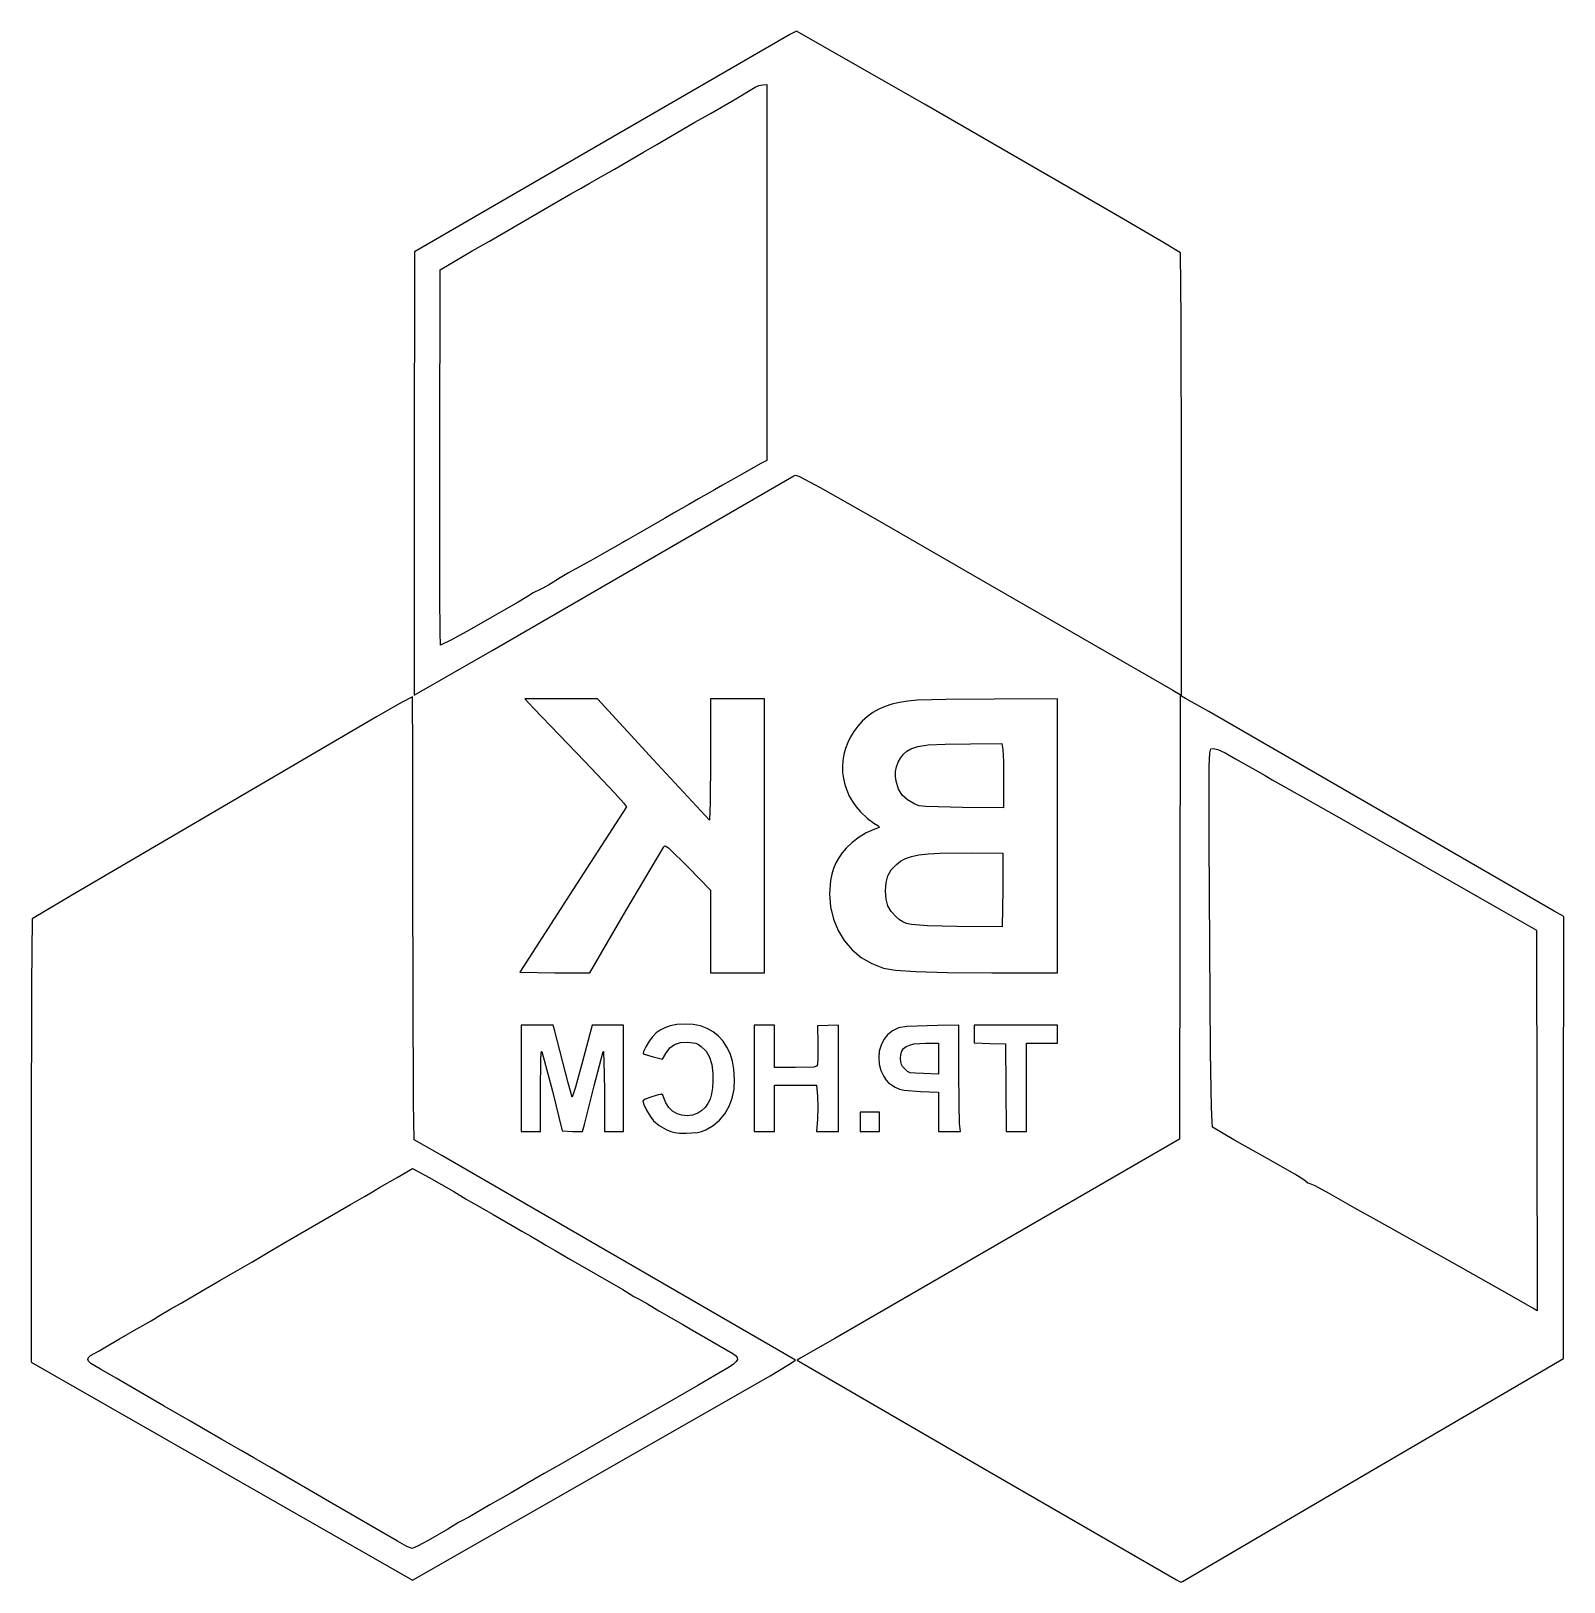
# Model space of a CAD drawing. Extents: x 1 to 423, y 1 to 428.
import ezdxf

# ---------------------------------------------------------------- set-up
doc = ezdxf.new("R2010")
doc.units = 0

msp = doc.modelspace()

# ---------------------------------------------------------------- linework, layer by layer
at = {"layer": 'Layer 1'}
for p, q in [((211.7557, 428.237166), (210.079299, 427.359102)), ((247.0335, 408.044506), (211.7557, 428.237166)), ((210.079299, 427.359102), (157.515377, 396.951049)), ((194.502034, 409.290871), (200.342273, 412.747743)), ((200.342273, 412.747743), (201.32723, 413.235282)), ((201.32723, 413.235282), (202.406377, 413.444479)), ((202.406377, 413.444479), (203.552906, 413.455768)), ((203.552906, 413.455768), (203.552906, 361.642205)), ((188.19401, 405.577882), (194.502034, 409.290871)), ((299.684911, 377.642098), (247.0335, 408.044506)), ((178.505668, 400.069607), (183.703146, 403.115139)), ((183.703146, 403.115139), (186.53172, 404.636318)), ((186.53172, 404.636318), (188.19401, 405.577882)), ((173.213998, 396.953871), (178.505668, 400.069607)), ((157.515377, 396.951049), (106.362567, 367.386136)), ((161.550805, 390.157956), (169.509829, 394.834734)), ((169.509829, 394.834734), (173.213998, 396.953871)), ((158.552192, 388.485788), (161.550805, 390.157956)), ((149.499203, 383.341932), (152.32954, 384.88075)), ((152.32954, 384.88075), (154.524878, 386.154279)), ((154.524878, 386.154279), (158.552192, 388.485788)), ((144.286202, 380.294989), (149.499203, 383.341932)), ((135.466752, 375.174063), (139.876477, 377.715829)), ((139.876477, 377.715829), (144.286202, 380.294989)), ((312.218584, 370.34537), (299.684911, 377.642098)), ((127.09533, 370.305021), (135.466752, 375.174063)), ((122.281321, 367.640136), (125.375185, 369.358518)), ((125.375185, 369.358518), (127.09533, 370.305021)), ((317.583103, 367.090155), (312.218584, 370.34537)), ((106.362567, 367.386136), (106.273314, 306.283223)), ((113.418127, 362.385508), (116.41674, 364.153631)), ((116.41674, 364.153631), (122.281321, 367.640136)), ((317.76765, 348.924337), (317.583103, 367.090155)), ((113.328874, 310.662256), (113.418127, 362.385508)), ((203.552906, 361.642205), (203.552906, 309.828994)), ((317.847686, 305.779456), (317.76765, 348.924337)), ((113.351496, 272.532422), (113.328874, 310.662256)), ((201.87721, 308.972449), (195.887393, 305.576256)), ((203.552906, 309.828994), (201.87721, 308.972449)), ((106.273314, 306.283223), (106.331523, 245.180662)), ((179.583405, 287.410305), (211.004636, 305.627408)), ((195.887393, 305.576256), (191.293518, 303.036254)), ((211.004636, 305.627408), (211.410065, 305.751557)), ((211.410065, 305.751557), (212.361062, 305.472368)), ((212.361062, 305.472368), (218.265645, 302.388157)), ((317.852978, 244.845876), (317.847686, 305.779456)), ((189.080894, 301.762725), (184.679283, 299.248124)), ((191.293518, 303.036254), (189.080894, 301.762725)), ((218.265645, 302.388157), (233.450164, 293.743128)), ((177.800112, 295.274432), (175.330666, 293.862615)), ((179.91678, 296.509861), (177.800112, 295.274432)), ((182.033448, 297.745995), (179.91678, 296.509861)), ((184.679283, 299.248124), (182.033448, 297.745995)), ((171.626497, 291.772052), (167.922328, 289.645154)), ((175.330666, 293.862615), (171.626497, 291.772052)), ((233.450164, 293.743128), (262.646396, 276.905635)), ((127.763844, 257.477445), (179.583405, 287.410305)), ((163.62267, 287.161244), (160.866768, 285.573743)), ((164.787895, 287.80965), (163.62267, 287.161244)), ((167.922328, 289.645154), (164.787895, 287.80965)), ((154.87695, 282.205771), (150.6863, 279.899309)), ((158.12145, 283.986242), (154.87695, 282.205771)), ((160.866768, 285.573743), (158.12145, 283.986242)), ((148.885369, 278.89248), (146.579259, 277.446796)), ((150.6863, 279.899309), (148.885369, 278.89248)), ((141.056167, 274.27885), (139.103893, 273.35025)), ((143.349224, 275.505459), (141.056167, 274.27885)), ((146.579259, 277.446796), (143.349224, 275.505459)), ((262.646396, 276.905635), (315.447385, 246.479943)), ((113.43995, 262.420184), (113.351496, 272.532422)), ((134.937585, 270.767298), (130.880638, 268.513752)), ((137.58342, 272.324812), (134.937585, 270.767298)), ((139.103893, 273.35025), (137.58342, 272.324812)), ((128.345223, 267.054309), (120.826465, 262.729604)), ((130.880638, 268.513752), (128.345223, 267.054309)), ((113.576524, 258.939004), (113.43995, 262.420184)), ((120.826465, 262.729604), (116.392531, 260.257115)), ((106.331523, 245.180662), (127.763844, 257.477445)), ((116.392531, 260.257115), (113.576524, 258.939004)), ((105.803061, 244.670192), (102.813135, 243.096361)), ((105.932839, 229.671659), (105.803061, 244.670192)), ((146.808565, 244.122328), (136.762153, 244.122328)), ((136.762153, 244.122328), (139.200554, 241.564688)), ((156.854977, 244.122328), (146.808565, 244.122328)), ((172.178242, 227.390773), (156.854977, 244.122328)), ((195.439012, 244.122328), (188.030674, 244.122328)), ((188.030674, 244.122328), (188.030674, 227.365373)), ((202.84735, 244.122328), (195.439012, 244.122328)), ((202.84735, 206.375082), (202.84735, 244.122328)), ((244.984918, 243.755792), (242.435352, 243.518478)), ((252.843004, 243.956655), (244.984918, 243.755792)), ((266.259195, 244.07047), (252.843004, 243.956655)), ((283.633512, 244.122328), (266.259195, 244.07047)), ((283.633512, 206.375082), (283.633512, 244.122328)), ((315.447385, 246.479943), (317.493497, 245.357051)), ((317.493497, 245.357051), (317.408478, 184.036121)), ((318.999506, 244.263792), (317.852978, 244.845876)), ((325.437705, 240.595959), (318.999506, 244.263792)), ((102.813135, 243.096361), (95.922455, 239.12805)), ((139.200554, 241.564688), (153.358947, 226.8736)), ((232.7688, 240.326492), (231.268101, 239.216226)), ((234.378723, 241.265985), (232.7688, 240.326492)), ((236.124105, 242.044818), (234.378723, 241.265985)), ((238.03118, 242.673104), (236.124105, 242.044818)), ((240.126184, 243.160953), (238.03118, 242.673104)), ((242.435352, 243.518478), (240.126184, 243.160953)), ((420.600629, 185.632088), (325.437705, 240.595959)), ((95.922455, 239.12805), (11.641674, 189.799455)), ((228.603998, 236.55801), (227.518344, 235.11704)), ((229.850389, 237.925077), (228.603998, 236.55801)), ((231.268101, 239.216226), (229.850389, 237.925077)), ((225.830126, 232.054531), (225.227998, 230.453562)), ((226.593647, 233.612452), (225.830126, 232.054531)), ((227.518344, 235.11704), (226.593647, 233.612452)), ((243.260892, 230.373864), (245.145101, 231.010253)), ((245.145101, 231.010253), (248.056821, 231.409973)), ((248.056821, 231.409973), (252.676559, 231.628982)), ((252.676559, 231.628982), (259.684825, 231.72324)), ((259.684825, 231.72324), (268.368102, 231.775098)), ((268.368102, 231.775098), (268.592469, 230.138208)), ((105.946995, 193.795371), (105.932839, 229.671659)), ((153.358947, 226.8736), (161.630709, 218.129469)), ((187.76609, 210.633818), (172.178242, 227.390773)), ((188.030674, 227.365373), (187.953019, 215.538182)), ((224.508798, 227.163616), (224.392164, 225.495209)), ((224.787483, 228.819828), (224.508798, 227.163616)), ((225.227998, 230.453562), (224.787483, 228.819828)), ((239.29081, 225.412871), (239.743695, 226.662154)), ((239.743695, 226.662154), (240.381128, 227.81369)), ((240.381128, 227.81369), (241.189126, 228.836683)), ((241.189126, 228.836683), (242.153708, 229.70034)), ((242.153708, 229.70034), (243.260892, 230.373864)), ((268.592469, 230.138208), (268.750955, 226.865972)), ((268.750955, 226.865972), (268.816836, 221.296886)), ((325.543935, 225.462312), (325.680256, 229.228768)), ((325.680256, 229.228768), (325.92595, 230.338939)), ((325.92595, 230.338939), (326.681584, 230.479675)), ((326.681584, 230.479675), (327.934006, 230.12736)), ((327.934006, 230.12736), (329.9014, 229.194946)), ((329.9014, 229.194946), (332.801946, 227.595384)), ((332.801946, 227.595384), (338.843269, 224.184727)), ((224.392164, 225.495209), (224.437798, 223.824891)), ((224.437798, 223.824891), (224.645918, 222.162949)), ((238.994606, 222.744245), (239.036453, 224.096637)), ((239.179251, 221.386491), (238.994606, 222.744245)), ((239.036453, 224.096637), (239.29081, 225.412871)), ((325.520961, 205.065217), (325.543935, 225.462312)), ((338.843269, 224.184727), (340.959937, 222.955648)), ((340.959937, 222.955648), (342.900216, 221.816881)), ((161.630709, 218.129469), (164.038661, 215.437839)), ((224.645918, 222.162949), (225.016744, 220.519666)), ((225.016744, 220.519666), (225.550494, 218.905327)), ((225.550494, 218.905327), (226.247386, 217.330216)), ((239.854308, 219.264846), (239.179251, 221.386491)), ((240.872365, 217.587734), (239.854308, 219.264846)), ((268.816836, 221.296886), (268.816836, 214.092101)), ((342.900216, 221.816881), (351.190499, 217.139397)), ((164.851043, 214.349981), (150.04495, 191.462803)), ((164.038661, 215.437839), (164.851043, 214.349981)), ((187.953019, 215.538182), (187.76609, 210.633818)), ((226.247386, 217.330216), (227.10764, 215.804619)), ((227.10764, 215.804619), (228.131474, 214.33882)), ((228.131474, 214.33882), (229.319106, 212.943103)), ((242.323743, 216.244725), (240.872365, 217.587734)), ((244.298765, 215.125388), (242.323743, 216.244725)), ((245.523665, 214.664279), (244.298765, 215.125388)), ((247.379928, 214.408851), (245.523665, 214.664279)), ((257.439745, 214.202167), (247.379928, 214.408851)), ((268.816836, 214.092101), (257.439745, 214.202167)), ((351.190499, 217.139397), (360.539116, 211.859016)), ((229.319106, 212.943103), (231.258944, 211.122548)), ((231.258944, 211.122548), (232.999286, 209.870054)), ((232.999286, 209.870054), (234.127867, 209.201583)), ((360.539116, 211.859016), (404.812755, 186.583883)), ((202.84735, 168.627836), (202.84735, 206.375082)), ((228.960463, 205.962552), (227.036571, 204.522088)), ((230.959694, 207.151728), (228.960463, 205.962552)), ((232.855705, 207.969991), (230.959694, 207.151728)), ((234.08571, 208.448138), (232.855705, 207.969991)), ((234.59737, 208.785261), (234.08571, 208.448138)), ((234.127867, 209.201583), (234.59737, 208.785261)), ((283.633512, 168.627836), (283.633512, 206.375082)), ((164.642551, 185.649375), (175.097127, 203.359536)), ((175.097127, 203.359536), (175.281914, 203.549072)), ((175.281914, 203.549072), (175.522445, 203.593058)), ((175.522445, 203.593058), (176.43248, 203.024)), ((176.43248, 203.024), (181.800615, 197.715088)), ((224.282849, 201.667184), (223.352588, 200.315624)), ((225.366581, 202.94996), (224.282849, 201.667184)), ((227.036571, 204.522088), (225.366581, 202.94996)), ((243.382186, 200.688117), (245.447895, 201.104799)), ((245.447895, 201.104799), (248.057307, 201.391522)), ((248.057307, 201.391522), (251.330661, 201.566371)), ((251.330661, 201.566371), (260.350164, 201.652796)), ((260.350164, 201.652796), (268.640447, 201.612579)), ((268.640447, 201.612579), (268.640447, 191.499492)), ((325.885204, 146.83083), (325.520961, 205.065217)), ((181.800615, 197.715088), (187.99963, 191.382017)), ((221.941415, 197.375362), (221.454972, 195.771266)), ((222.573032, 198.887583), (221.941415, 197.375362)), ((223.352588, 200.315624), (222.573032, 198.887583)), ((236.935274, 195.343097), (237.855435, 196.963516)), ((237.855435, 196.963516), (239.244867, 198.477441)), ((239.244867, 198.477441), (240.400913, 199.392524)), ((240.400913, 199.392524), (241.739939, 200.123387)), ((241.739939, 200.123387), (243.382186, 200.688117)), ((106.081756, 132.820869), (105.946995, 193.795371)), ((221.110937, 194.067595), (220.839028, 190.330739)), ((221.454972, 195.771266), (221.110937, 194.067595)), ((236.274829, 191.226089), (236.4274, 193.477011)), ((236.4274, 193.477011), (236.935274, 195.343097)), ((11.641674, 189.799455), (0.986015, 183.492137)), ((150.04495, 191.462803), (135.466752, 168.796817)), ((187.99963, 191.382017), (188.015152, 180.004927)), ((220.839028, 190.330739), (221.109736, 186.780909)), ((236.42799, 188.932233), (236.274829, 191.226089)), ((236.91909, 187.079933), (236.42799, 188.932233)), ((268.640447, 191.499492), (268.464058, 181.26893)), ((154.693153, 168.628189), (164.642551, 185.649375)), ((221.109736, 186.780909), (221.899462, 183.422496)), ((237.814606, 185.504984), (236.91909, 187.079933)), ((239.181015, 184.043176), (237.814606, 185.504984)), ((240.106612, 183.242284), (239.181015, 184.043176)), ((317.408478, 184.036121), (317.323811, 122.715543)), ((404.812755, 186.583883), (415.748873, 180.320663)), ((423.335717, 184.073868), (420.600629, 185.632088)), ((423.246464, 123.17486), (423.335717, 184.073868)), ((0.986015, 183.492137), (0.795911, 165.409222)), ((188.015152, 180.004927), (188.030674, 168.627836)), ((221.899462, 183.422496), (223.174608, 180.301862)), ((223.174608, 180.301862), (224.901575, 177.465366)), ((240.990248, 182.63455), (240.106612, 183.242284)), ((242.01995, 182.189825), (240.990248, 182.63455)), ((243.383747, 181.877957), (242.01995, 182.189825)), ((247.865736, 181.532196), (243.383747, 181.877957)), ((255.940439, 181.356066), (247.865736, 181.532196)), ((268.464058, 181.26893), (255.940439, 181.356066)), ((415.748873, 180.320663), (415.838126, 127.878096)), ((224.901575, 177.465366), (227.046767, 174.959367)), ((227.046767, 174.959367), (229.576584, 172.830227)), ((229.576584, 172.830227), (232.457429, 171.124304)), ((232.457429, 171.124304), (235.655704, 169.887959)), ((135.466752, 168.796817), (145.079952, 168.627836)), ((145.079952, 168.627836), (154.693153, 168.628189)), ((188.030674, 168.627836), (195.439012, 168.627836)), ((195.439012, 168.627836), (202.84735, 168.627836)), ((235.655704, 169.887959), (238.965577, 169.299779)), ((238.965577, 169.299779), (244.604447, 168.91341)), ((244.604447, 168.91341), (253.243429, 168.700607)), ((253.243429, 168.700607), (265.553639, 168.633128)), ((265.553639, 168.633128), (283.633512, 168.627836)), ((0.795911, 165.409222), (0.688623, 122.253051)), ((140.215497, 154.163938), (135.81953, 154.163938)), ((135.81953, 154.163938), (135.81953, 139.523651)), ((144.611816, 154.163938), (140.215497, 154.163938)), ((144.951894, 152.841021), (144.611816, 154.163938)), ((155.33662, 154.163938), (152.72183, 144.128109)), ((159.689195, 154.163938), (155.33662, 154.163938)), ((164.04177, 154.163938), (159.689195, 154.163938)), ((164.04177, 139.523651), (164.04177, 154.163938)), ((176.918167, 154.02318), (175.394679, 153.465338)), ((178.736203, 154.370666), (176.918167, 154.02318)), ((180.968014, 154.473677), (178.736203, 154.370666)), ((183.245003, 154.335124), (180.968014, 154.473677)), ((185.198572, 153.957916), (183.245003, 154.335124)), ((187.056888, 153.257243), (185.198572, 153.957916)), ((202.84735, 154.163938), (200.025126, 154.163938)), ((200.025126, 154.163938), (200.025126, 139.523651)), ((205.669574, 154.163938), (202.84735, 154.163938)), ((205.669574, 148.343101), (205.669574, 154.163938)), ((220.398055, 154.089855), (217.487637, 153.987549)), ((217.487637, 153.987549), (217.618518, 149.019729)), ((223.308474, 154.192513), (220.398055, 154.089855)), ((223.308474, 139.537762), (223.308474, 154.192513)), ((250.560574, 154.11208), (242.125653, 153.827388)), ((256.469606, 154.163938), (250.560574, 154.11208)), ((256.469606, 141.692177), (256.469606, 154.163938)), ((272.168227, 154.163938), (260.702942, 154.163938)), ((260.702942, 154.163938), (260.702942, 151.705428)), ((283.633512, 154.163938), (272.168227, 154.163938)), ((283.633512, 151.694492), (283.633512, 154.163938)), ((148.726354, 138.29691), (144.951894, 152.841021)), ((171.04341, 149.70623), (170.132835, 148.209442)), ((172.001147, 150.966711), (171.04341, 149.70623)), ((173.052156, 152.009137), (172.001147, 150.966711)), ((174.14467, 152.818002), (173.052156, 152.009137)), ((175.394679, 153.465338), (174.14467, 152.818002)), ((188.724054, 152.318843), (187.056888, 153.257243)), ((190.195486, 151.148634), (188.724054, 152.318843)), ((191.466599, 149.752537), (190.195486, 151.148634)), ((192.53281, 148.136472), (191.466599, 149.752537)), ((235.786491, 150.186184), (235.019627, 148.644449)), ((236.836584, 151.536618), (235.786491, 150.186184)), ((238.159722, 152.641348), (236.836584, 151.536618)), ((239.837887, 153.436245), (238.159722, 152.641348)), ((242.125653, 153.827388), (239.837887, 153.436245)), ((260.702942, 151.705428), (260.702942, 149.246918)), ((283.633512, 149.225046), (283.633512, 151.694492)), ((141.237803, 144.496983), (141.345086, 146.479347)), ((141.345086, 146.479347), (141.411579, 146.901842)), ((141.411579, 146.901842), (141.486203, 146.931989)), ((141.486203, 146.931989), (144.394417, 135.926109)), ((155.917645, 137.406983), (158.380741, 146.931989)), ((158.380741, 146.931989), (158.453011, 146.894101)), ((158.453011, 146.894101), (158.5179, 146.45737)), ((158.5179, 146.45737), (158.623673, 144.444463)), ((169.5051, 146.905338), (169.395882, 146.222905)), ((169.395882, 146.222905), (172.159192, 145.431624)), ((170.132835, 148.209442), (169.5051, 146.905338)), ((172.159192, 145.431624), (174.801499, 144.761346)), ((174.801499, 144.761346), (175.683444, 146.366486)), ((175.683444, 146.366486), (176.755773, 147.871277)), ((176.755773, 147.871277), (178.075588, 148.868961)), ((178.075588, 148.868961), (179.715746, 149.397075)), ((179.715746, 149.397075), (181.749109, 149.493157)), ((181.749109, 149.493157), (183.925044, 149.207054)), ((183.925044, 149.207054), (184.675667, 148.86669)), ((184.675667, 148.86669), (185.453278, 148.314526)), ((185.453278, 148.314526), (186.787027, 146.973126)), ((186.787027, 146.973126), (187.74047, 145.332449)), ((193.389532, 146.306359), (192.53281, 148.136472)), ((194.032181, 144.268118), (193.389532, 146.306359)), ((205.669574, 142.522264), (205.669574, 148.343101)), ((217.618518, 149.019729), (217.63942, 145.286368)), ((234.546173, 146.965812), (234.376313, 145.204674)), ((235.019627, 148.644449), (234.546173, 146.965812)), ((240.418207, 144.961371), (240.504466, 146.047107)), ((240.504466, 146.047107), (240.776161, 146.950785)), ((240.776161, 146.950785), (241.252668, 147.684221)), ((241.252668, 147.684221), (241.953365, 148.259228)), ((241.953365, 148.259228), (242.897627, 148.687623)), ((242.897627, 148.687623), (244.104831, 148.981221)), ((244.104831, 148.981221), (247.385572, 149.211288)), ((247.385572, 149.211288), (250.825158, 149.225046)), ((250.825158, 149.225046), (250.825158, 144.961371)), ((260.702942, 149.246918), (265.024473, 149.147788)), ((265.024473, 149.147788), (269.346003, 149.048657)), ((269.346003, 149.048657), (269.438784, 136.966011)), ((275.16684, 137.054205), (275.16684, 149.225046)), ((275.16684, 149.225046), (279.400176, 149.225046)), ((279.400176, 149.225046), (283.633512, 149.225046)), ((326.14336, 131.500818), (325.885204, 146.83083)), ((141.135189, 136.260455), (141.237803, 144.496983)), ((152.72183, 144.128109), (150.808714, 137.112546)), ((158.623673, 144.444463), (158.726111, 136.260455)), ((187.74047, 145.332449), (188.348036, 143.311765)), ((188.348036, 143.311765), (188.644155, 140.830341)), ((194.456172, 142.027669), (194.032181, 144.268118)), ((194.658144, 139.211458), (194.456172, 142.027669)), ((211.466775, 142.522264), (205.669574, 142.522264)), ((216.511677, 142.625804), (211.466775, 142.522264)), ((217.255696, 142.853853), (216.511677, 142.625804)), ((217.506334, 143.287087), (217.255696, 142.853853)), ((217.63942, 145.286368), (217.506334, 143.287087)), ((234.376313, 145.204674), (234.520227, 143.415437)), ((234.520227, 143.415437), (234.9881, 141.652502)), ((234.9881, 141.652502), (235.790112, 139.970268)), ((240.459581, 144.030302), (240.418207, 144.961371)), ((240.624582, 143.342914), (240.459581, 144.030302)), ((240.974527, 142.74641), (240.624582, 143.342914)), ((241.570733, 142.087994), (240.974527, 142.74641)), ((242.300333, 141.420571), (241.570733, 142.087994)), ((243.087943, 141.065026), (242.300333, 141.420571)), ((250.825158, 144.961371), (250.825158, 140.697696)), ((256.536149, 132.246767), (256.469606, 141.692177)), ((135.81953, 139.523651), (135.81953, 124.883364)), ((149.880908, 134.33852), (148.726354, 138.29691)), ((150.808714, 137.112546), (149.880908, 134.33852)), ((153.239355, 126.735449), (155.917645, 137.406983)), ((164.04177, 124.883364), (164.04177, 139.523651)), ((188.576262, 136.881564), (188.306023, 135.225148)), ((188.688304, 138.748193), (188.576262, 136.881564)), ((188.644155, 140.830341), (188.688304, 138.748193)), ((194.500385, 136.550322), (194.658144, 139.211458)), ((200.025126, 139.523651), (200.025126, 124.883364)), ((205.669574, 131.233368), (205.669574, 137.583372)), ((205.669574, 137.583372), (211.458661, 137.583372)), ((211.458661, 137.583372), (217.247748, 137.583372)), ((217.247748, 137.583372), (217.497868, 134.583348)), ((223.308474, 124.883364), (223.308474, 139.537762)), ((235.790112, 139.970268), (236.418779, 139.027072)), ((236.418779, 139.027072), (237.077708, 138.298982)), ((237.077708, 138.298982), (237.870979, 137.69022)), ((237.870979, 137.69022), (238.902673, 137.105005)), ((238.902673, 137.105005), (240.132314, 136.537677)), ((244.417817, 140.903024), (243.087943, 141.065026)), ((246.774208, 140.81623), (244.417817, 140.903024)), ((250.825158, 140.697696), (246.774208, 140.81623)), ((269.438784, 136.966011), (269.531564, 124.883364)), ((275.16684, 124.883364), (275.16684, 137.054205)), ((106.284956, 122.590307), (106.081756, 132.820869)), ((141.1112, 124.883364), (141.135189, 136.260455)), ((144.394417, 135.926109), (147.108426, 125.000134)), ((158.726111, 136.260455), (158.7501, 124.883364)), ((170.003255, 133.756166), (169.33344, 133.345803)), ((169.33344, 133.345803), (169.6363, 132.288141)), ((171.545799, 134.349059), (170.003255, 133.756166)), ((173.260719, 134.882355), (171.545799, 134.349059)), ((174.447663, 135.113926), (173.260719, 134.882355)), ((174.83735, 134.828881), (174.447663, 135.113926)), ((175.137344, 134.143787), (174.83735, 134.828881)), ((175.670547, 132.703278), (175.137344, 134.143787)), ((176.486797, 131.477711), (175.670547, 132.703278)), ((187.875584, 133.773634), (187.282938, 132.521716)), ((188.306023, 135.225148), (187.875584, 133.773634)), ((193.154378, 131.798033), (193.995072, 134.070451)), ((193.995072, 134.070451), (194.500385, 136.550322)), ((217.497868, 134.583348), (217.600482, 131.480577)), ((240.132314, 136.537677), (241.362946, 136.206524)), ((241.362946, 136.206524), (245.870038, 135.898857)), ((245.870038, 135.898857), (250.825158, 135.720704)), ((250.825158, 135.720704), (250.825158, 130.302034)), ((169.6363, 132.288141), (170.387364, 130.715666)), ((170.387364, 130.715666), (171.35036, 129.071754)), ((171.35036, 129.071754), (172.289014, 127.79978)), ((177.535797, 130.489806), (176.486797, 131.477711)), ((178.767253, 129.762284), (177.535797, 130.489806)), ((180.130868, 129.317866), (178.767253, 129.762284)), ((181.576347, 129.179274), (180.130868, 129.317866)), ((183.053394, 129.369228), (181.576347, 129.179274)), ((184.511713, 129.910451), (183.053394, 129.369228)), ((185.603008, 130.595432), (184.511713, 129.910451)), ((186.526081, 131.464085), (185.603008, 130.595432)), ((187.282938, 132.521716), (186.526081, 131.464085)), ((190.515549, 127.980319), (191.990478, 129.75926)), ((191.990478, 129.75926), (193.154378, 131.798033)), ((205.669574, 124.883364), (205.669574, 131.233368)), ((217.600482, 131.480577), (217.496456, 128.233344)), ((231.951535, 130.175034), (229.3057, 130.175034)), ((229.3057, 130.175034), (229.3057, 127.529199)), ((234.59737, 130.175034), (231.951535, 130.175034)), ((234.59737, 127.529199), (234.59737, 130.175034)), ((250.825158, 130.302034), (250.825158, 124.883364)), ((256.696089, 127.05189), (256.536149, 132.246767)), ((326.288814, 127.510471), (326.14336, 131.500818)), ((135.81953, 124.883364), (138.465365, 124.883364)), ((138.465365, 124.883364), (141.1112, 124.883364)), ((147.108426, 125.000134), (149.905603, 124.883364)), ((149.905603, 124.883364), (152.70278, 124.883364)), ((152.70278, 124.883364), (153.239355, 126.735449)), ((158.7501, 124.883364), (161.395935, 124.883364)), ((161.395935, 124.883364), (164.04177, 124.883364)), ((172.289014, 127.79978), (173.827788, 126.506363)), ((173.827788, 126.506363), (175.767405, 125.37937)), ((175.767405, 125.37937), (177.042483, 124.843296)), ((177.042483, 124.843296), (178.169691, 124.537509)), ((178.169691, 124.537509), (179.485878, 124.401122)), ((179.485878, 124.401122), (181.327892, 124.373247)), ((181.327892, 124.373247), (184.436395, 124.546814)), ((184.436395, 124.546814), (185.526237, 124.828959)), ((185.526237, 124.828959), (186.681298, 125.306698)), ((186.681298, 125.306698), (188.741764, 126.487402)), ((188.741764, 126.487402), (190.515549, 127.980319)), ((200.025126, 124.883364), (202.84735, 124.883364)), ((202.84735, 124.883364), (205.669574, 124.883364)), ((217.496456, 128.233344), (217.245279, 124.883364)), ((217.245279, 124.883364), (220.277053, 124.883364)), ((220.277053, 124.883364), (223.308474, 124.883364)), ((229.3057, 127.529199), (229.3057, 124.883364)), ((229.3057, 124.883364), (231.951535, 124.883364)), ((231.951535, 124.883364), (234.59737, 124.883364)), ((234.59737, 124.883364), (234.59737, 127.529199)), ((250.825158, 124.883364), (253.873865, 124.883364)), ((253.873865, 124.883364), (256.922926, 124.883364)), ((256.922926, 124.883364), (256.696089, 127.05189)), ((269.531564, 124.883364), (272.349202, 124.883364)), ((272.349202, 124.883364), (275.16684, 124.883364)), ((326.444181, 126.056704), (326.288814, 127.510471)), ((332.316876, 122.573374), (326.444181, 126.056704)), ((415.838126, 127.878096), (415.927731, 75.43553)), ((0.688623, 122.253051), (0.640292, 61.24186)), ((113.908488, 118.200338), (106.284956, 122.590307)), ((317.323811, 122.715543), (306.211304, 116.271347)), ((341.665493, 117.299695), (332.316876, 122.573374)), ((423.157211, 62.276205), (423.246464, 123.17486)), ((211.400453, 61.790077), (113.908488, 118.200338)), ((306.211304, 116.271347), (222.25014, 67.800709)), ((349.154617, 113.064243), (341.665493, 117.299695)), ((96.722555, 109.373126), (101.600064, 112.175948)), ((101.600064, 112.175948), (105.837281, 114.632341)), ((105.837281, 114.632341), (110.423395, 112.130087)), ((110.423395, 112.130087), (117.193204, 108.286217)), ((351.64814, 111.5413), (349.154617, 113.064243)), ((352.575858, 110.730616), (351.64814, 111.5413)), ((92.617631, 106.891686), (94.365998, 107.948609)), ((94.365998, 107.948609), (96.722555, 109.373126)), ((117.193204, 108.286217), (120.598923, 106.222466)), ((352.580577, 110.569176), (352.575858, 110.730616)), ((352.854906, 110.606438), (352.580577, 110.569176)), ((354.736756, 109.839455), (352.854906, 110.606438)), ((358.605893, 107.743998), (354.736756, 109.839455)), ((365.654397, 103.738203), (358.605893, 107.743998)), ((83.508197, 101.647288), (88.700384, 104.686824)), ((88.700384, 104.686824), (92.617631, 106.891686)), ((120.598923, 106.222466), (121.908435, 105.480574)), ((121.908435, 105.480574), (123.794034, 104.479743)), ((123.794034, 104.479743), (128.058414, 101.961613)), ((371.651623, 100.379757), (365.654397, 103.738203)), ((73.025046, 95.583034), (83.508197, 101.647288)), ((128.058414, 101.961613), (133.271415, 98.905498)), ((133.271415, 98.905498), (135.969461, 97.36668)), ((383.293297, 93.838547), (371.651623, 100.379757)), ((70.202822, 93.972956), (73.025046, 95.583034)), ((135.969461, 97.36668), (138.423032, 95.955568)), ((138.423032, 95.955568), (140.953155, 94.544456)), ((140.953155, 94.544456), (142.635201, 93.543978)), ((61.559761, 88.866847), (67.066626, 92.113463)), ((67.066626, 92.113463), (70.202822, 93.972956)), ((142.635201, 93.543978), (145.168147, 92.003749)), ((145.168147, 92.003749), (149.401483, 89.599214)), ((394.758582, 87.409168), (383.293297, 93.838547)), ((55.738924, 85.510164), (61.559761, 88.866847)), ((149.401483, 89.599214), (163.810348, 81.263775)), ((406.223867, 80.979436), (394.758582, 87.409168)), ((47.676536, 80.834797), (52.740311, 83.762502)), ((52.740311, 83.762502), (55.738924, 85.510164)), ((163.810348, 81.263775), (166.863288, 79.375355)), ((39.158358, 75.96505), (42.032088, 77.53597)), ((42.032088, 77.53597), (47.676536, 80.834797)), ((166.863288, 79.375355), (168.186559, 78.669446)), ((168.186559, 78.669446), (170.601677, 77.325715)), ((170.601677, 77.325715), (173.743165, 75.432355)), ((414.779792, 76.133678), (406.223867, 80.979436)), ((33.759443, 72.673984), (36.228889, 74.171879)), ((36.228889, 74.171879), (39.158358, 75.96505)), ((173.743165, 75.432355), (180.415961, 71.642814)), ((415.927731, 75.43553), (414.779792, 76.133678)), ((25.047238, 67.652189), (29.809741, 70.40421)), ((29.809741, 70.40421), (33.759443, 72.673984)), ((180.415961, 71.642814), (182.386226, 70.465946)), ((182.386226, 70.465946), (194.137967, 63.606178)), ((17.030474, 63.048739), (19.40279, 64.404515)), ((19.40279, 64.404515), (22.401403, 66.131363)), ((22.401403, 66.131363), (25.047238, 67.652189)), ((222.25014, 67.800709), (212.937859, 62.421197)), ((0.640292, 61.24186), (53.232084, 31.202108)), ((16.28022, 62.015458), (16.450875, 62.516313)), ((16.521934, 61.497125), (16.28022, 62.015458)), ((16.450875, 62.516313), (17.030474, 63.048739)), ((17.179445, 60.912261), (16.521934, 61.497125)), ((19.755568, 59.346737), (17.179445, 60.912261)), ((193.151285, 59.871929), (189.200839, 57.53381)), ((194.356403, 60.723999), (193.151285, 59.871929)), ((194.137967, 63.606178), (194.892772, 63.064188)), ((195.096685, 61.424467), (194.356403, 60.723999)), ((194.892772, 63.064188), (195.328444, 62.549768)), ((195.408557, 62.018125), (195.096685, 61.424467)), ((195.328444, 62.549768), (195.408557, 62.018125)), ((204.410377, 57.518288), (209.575019, 60.590511)), ((209.575019, 60.590511), (211.400453, 61.790077)), ((212.937859, 62.421197), (211.915508, 61.810538)), ((211.915508, 61.810538), (213.290637, 60.944115)), ((213.290637, 60.944115), (264.936278, 31.062408)), ((370.819772, 31.699525), (423.157211, 62.276205)), ((24.165293, 56.79721), (19.755568, 59.346737)), ((28.575018, 54.240628), (24.165293, 56.79721)), ((189.200839, 57.53381), (184.502894, 54.8467)), ((187.23516, 47.616163), (204.410377, 57.518288)), ((32.984743, 51.677343), (28.575018, 54.240628)), ((37.394468, 49.126052), (32.984743, 51.677343)), ((184.502894, 54.8467), (174.095943, 48.865349)), ((44.273639, 45.159769), (37.394468, 49.126052)), ((134.315285, 17.433535), (187.23516, 47.616163)), ((174.095943, 48.865349), (162.983436, 42.505115)), ((53.269478, 39.951355), (44.273639, 45.159769)), ((58.561148, 36.869486), (53.269478, 39.951355)), ((162.983436, 42.505115), (146.755648, 33.158262)), ((62.088928, 34.838896), (58.561148, 36.869486)), ((66.851431, 32.096047), (62.088928, 34.838896)), ((53.232084, 31.202108), (105.823875, 1.162356)), ((82.90283, 22.759425), (66.851431, 32.096047)), ((142.169534, 30.515249), (137.58342, 27.869414)), ((146.755648, 33.158262), (142.169534, 30.515249)), ((264.936278, 31.062408), (316.484552, 1.224797)), ((318.122148, 0.763011), (370.819772, 31.699525)), ((137.58342, 27.869414), (132.997306, 25.224637)), ((101.700606, 11.879751), (82.90283, 22.759425)), ((127.176469, 21.878185), (121.532021, 18.580064)), ((132.997306, 25.224637), (127.176469, 21.878185)), ((105.823875, 1.162356), (134.315285, 17.433535)), ((119.022006, 17.287132), (118.496719, 17.091693)), ((121.532021, 18.580064), (119.022006, 17.287132)), ((115.533737, 15.172228), (110.193031, 12.130929)), ((117.786224, 16.623204), (115.533737, 15.172228)), ((118.496719, 17.091693), (117.786224, 16.623204)), ((104.30177, 10.465861), (101.700606, 11.879751)), ((105.707811, 9.877736), (104.30177, 10.465861)), ((107.254169, 10.539592), (105.707811, 9.877736)), ((110.193031, 12.130929), (107.254169, 10.539592)), ((316.484552, 1.224797), (317.537374, 0.692411)), ((317.537374, 0.692411), (317.885175, 0.653247)), ((317.885175, 0.653247), (318.122148, 0.763011))]:
    msp.add_line(p, q, dxfattribs=at)

doc.saveas('drawing.dxf')
